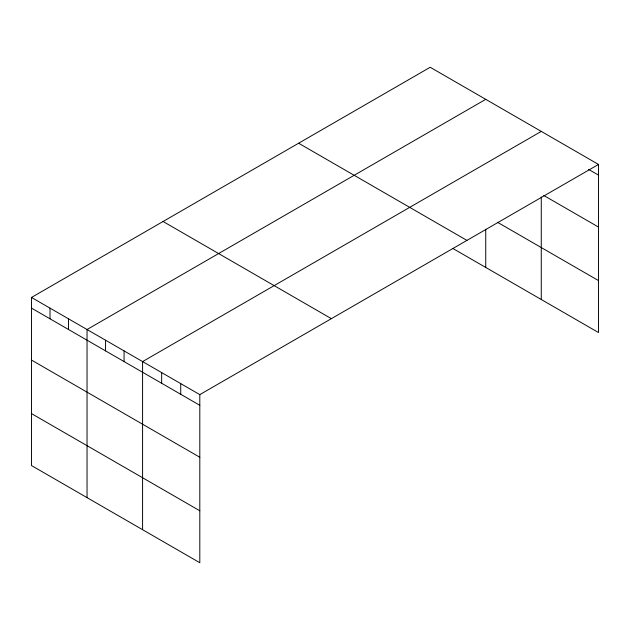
<?xml version="1.0" encoding="UTF-8"?>
<svg xmlns="http://www.w3.org/2000/svg" width="630" height="630" viewBox="0 0 630 630"><rect width="100%" height="100%" fill="white"/><g stroke="black" fill="none" stroke-linecap="round" stroke-linejoin="round"><path stroke-width="0.94" d="M31.5 297.454L199.804 394.624L199.804 562.732L31.5 465.562L31.5 297.454L430.195 67.268L598.5 164.438L598.5 332.545L452.915 248.496M485.738 99.335L87.042 329.522L87.042 497.629M541.272 131.402L142.585 361.589L142.585 529.696M199.804 394.624L598.5 164.438M588.546 169.368L598.5 175.116M543.761 195.465L598.5 227.068M497.519 222.295L598.5 280.594M298.628 143.231L466.932 240.4M163.068 221.492L331.372 318.662M31.5 308.125L199.804 405.295M31.5 360.077L199.804 457.254M31.5 413.603L199.804 510.78M541.272 196.946L541.272 299.51M485.738 229.21L485.738 267.443M180.731 383.607L180.731 394.286M161.658 372.598L161.658 383.268M124.071 350.894L124.071 361.573M105.556 340.208L105.556 350.878M68.528 318.827L68.528 329.506M50.014 308.141L50.014 318.811"/></g></svg>
